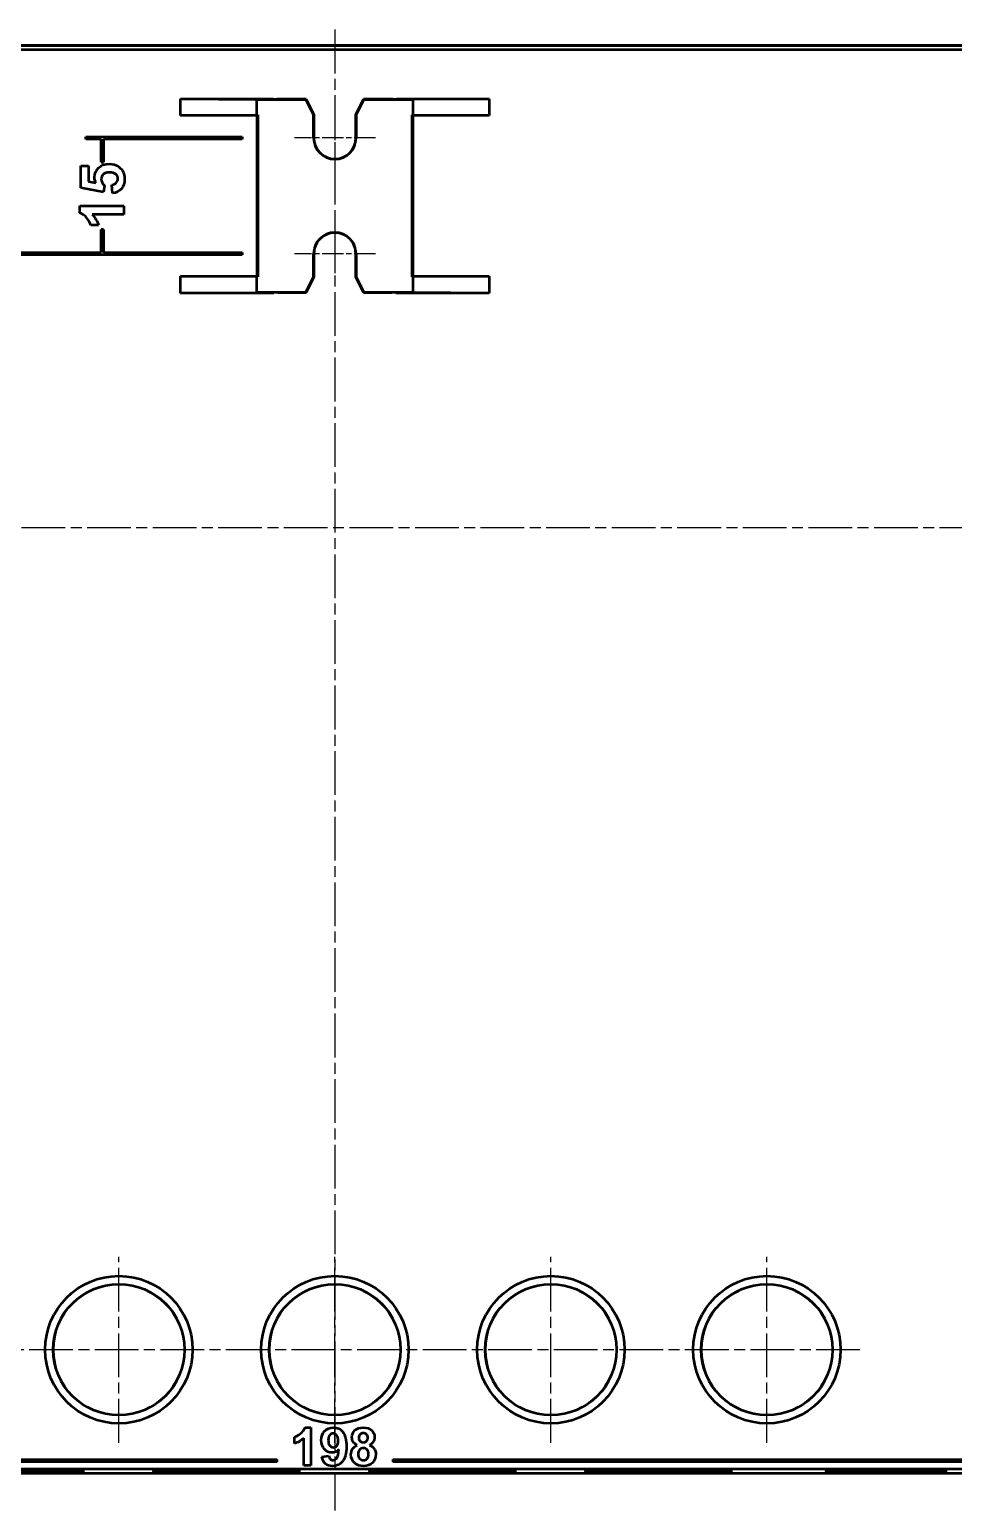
# Model space of a CAD drawing. Header units: millimetres. Extents: x 1 to 1188, y 1 to 840.
# Drawn here: x 963.9 to 1083.6, y 299.9 to 491.8 of the extents above; entities that cross this region are included whole.
import ezdxf

# ---------------------------------------------------------------- set-up
doc = ezdxf.new("R2010")
doc.units = ezdxf.units.MM
doc.linetypes.add('CHAIN', pattern=[0.3543, 0.2362, -0.0295, 0.0591, -0.0295])
doc.linetypes.add('DASH_DOT', pattern=[0.37, 0.24, -0.06, 0.01, -0.06])
for name, color, linetype, lineweight in [('Mittellinie (ISO)', 1, 'DASH_DOT', 25), ('Mittelpunktmarkierung (ISO)', 1, 'DASH_DOT', 25), ('Sichtbar (ISO)', 7, 'Continuous', 50), ('Sichtbar schmal (ISO)', 1, 'Continuous', 25)]:
    doc.layers.add(name, color=color, linetype=linetype, lineweight=lineweight)

msp = doc.modelspace()

# ---------------------------------------------------------------- linework, layer by layer
at = {"layer": 'Mittellinie (ISO)', "linetype": 'CHAIN', "ltscale": 23.990969}
for p, q in [((1003.4657795, 491.7882121), (1003.4657795, 299.9246243)), ((1130.0196302, 427.2475709), (881.7241443, 427.2475709)), ((1071.5157795, 320.7475709), (935.4157795, 320.7475709))]:
    msp.add_line(p, q, dxfattribs=at)
at = {"layer": 'Mittelpunktmarkierung (ISO)', "linetype": 'CHAIN', "ltscale": 8.611757}
for p, q in [((1003.4657795, 480.2475709), (1003.4657795, 472.4975709)), ((1003.4657795, 467.9975709), (1003.4657795, 460.2475709))]:
    msp.add_line(p, q, dxfattribs=at)
at = {"layer": 'Mittelpunktmarkierung (ISO)', "linetype": 'CHAIN', "ltscale": 11.667578}
for p, q in [((1008.7157795, 477.7475709), (998.2157795, 477.7475709)), ((1008.7157795, 462.7475709), (998.2157795, 462.7475709))]:
    msp.add_line(p, q, dxfattribs=at)
at = {"layer": 'Mittelpunktmarkierung (ISO)', "linetype": 'CHAIN', "ltscale": 23.990969}
for p, q in [((975.4657795, 308.6975709), (975.4657795, 332.7975709)), ((1003.4657795, 308.6975709), (1003.4657795, 332.7975709)), ((1031.4657795, 308.6975709), (1031.4657795, 332.7975709)), ((1059.4657795, 308.6975709), (1059.4657795, 332.7975709))]:
    msp.add_line(p, q, dxfattribs=at)
at = {"layer": 'Sichtbar (ISO)'}
for p, q in [((898.9630385, 489.7475709), (1107.9685204, 489.7475709)), ((1107.9557795, 489.7475709), (898.9757795, 489.7475709)), ((899.5133496, 489.2100008), (1107.4182093, 489.2100008)), ((983.4657795, 480.6611749), (983.4657795, 482.8339669)), ((983.4657795, 482.8339669), (995.4657795, 482.8339669)), ((983.4657795, 482.8339669), (993.3657795, 482.7475709)), ((993.3657795, 482.7475709), (999.7157795, 482.7475709)), ((993.3657795, 480.7475709), (993.3657795, 482.7475709)), ((995.4657795, 482.8339669), (995.4660085, 482.7814736)), ((995.4657795, 482.7816056), (995.4657795, 482.8339669)), ((999.7341174, 482.7772423), (995.9657938, 482.7772423)), ((999.7157795, 482.7475709), (999.7341174, 482.7772423)), ((1000.7157795, 480.7475709), (999.7157795, 482.7475709)), ((999.7341174, 482.7772423), (1000.7455278, 480.7545935)), ((1006.1860311, 480.7545935), (1007.1974416, 482.7772423)), ((1007.2157795, 482.7475709), (1006.2157795, 480.7475709)), ((1007.1974416, 482.7772423), (1007.2157795, 482.7475709)), ((1010.9657652, 482.7772423), (1007.1974416, 482.7772423)), ((1007.2157795, 482.7475709), (1013.5657795, 482.7475709)), ((1011.4655504, 482.7814736), (1011.4657795, 482.8339669)), ((1011.4657795, 482.8339669), (1023.4657795, 482.8339669)), ((1011.4657795, 482.8339669), (1011.4657795, 482.7816056)), ((1023.4657795, 482.8339669), (1013.5657795, 482.7475709)), ((1013.5657795, 482.7475709), (1013.5657795, 480.7475709)), ((1023.4657795, 482.8339669), (1023.4657795, 480.6611749)), ((983.4657795, 480.6611749), (993.3657795, 480.7475709)), ((993.3793835, 480.6611749), (983.4657795, 480.6611749)), ((993.3657795, 480.7475709), (993.4657795, 480.7475709)), ((993.3793835, 480.6611749), (993.4657795, 480.7475709)), ((993.3793835, 459.8339669), (993.3793835, 480.6611749)), ((993.4657795, 480.7475709), (993.4657795, 459.7475709)), ((1000.7157795, 480.7475709), (1000.7455278, 480.7545935)), ((1000.7157795, 477.7475709), (1000.7157795, 480.7475709)), ((1000.7455278, 480.7545935), (1000.7456424, 477.7475709)), ((1006.1859166, 477.7475709), (1006.1860311, 480.7545935)), ((1006.2157795, 480.7475709), (1006.1860311, 480.7545935)), ((1006.2157795, 480.7475709), (1006.2157795, 477.7475709)), ((1013.4657795, 459.7475709), (1013.4657795, 480.7475709)), ((1013.4657795, 480.7475709), (1013.5657795, 480.7475709)), ((1013.5521755, 480.6611749), (1013.4657795, 480.7475709)), ((1023.4657795, 480.6611749), (1013.5521755, 480.6611749)), ((1013.5521755, 480.6611749), (1013.5521755, 459.8339669)), ((1013.5657795, 480.7475709), (1023.4657795, 480.6611749)), ((971.1657795, 477.8975709), (991.4657795, 477.8975709)), ((971.1657795, 477.5975709), (971.1657795, 477.8975709)), ((991.4657795, 477.8975709), (991.4657795, 477.5975709)), ((973.1657795, 477.5975709), (971.1657795, 477.5975709)), ((973.1657795, 474.5975709), (973.1657795, 477.5975709)), ((973.4657795, 477.5975709), (973.4657795, 474.5975709)), ((991.4657795, 477.5975709), (973.4657795, 477.5975709)), ((970.516517, 471.2670462), (970.516517, 474.1457341)), ((970.516517, 474.1457341), (971.5354873, 474.1457341)), ((971.5354873, 474.1457341), (971.5354873, 472.0922959)), ((973.1657795, 474.5975709), (973.4657795, 474.5975709)), ((971.5354873, 472.0922959), (972.5002158, 471.9218218)), ((973.4726932, 470.7091309), (970.516517, 471.2670462)), ((973.6005487, 471.5924968), (973.4726932, 470.7091309)), ((974.6582631, 470.5774009), (974.5459052, 471.6622362)), ((970.4157823, 468.0512845), (970.4157823, 468.9346503)), ((970.4157823, 468.9346503), (976.1189164, 468.9346503)), ((976.1189164, 468.9346503), (976.1189164, 467.8459406)), ((972.841164, 466.4395292), (971.853189, 466.4395292)), ((976.1189164, 467.8459406), (972.0159143, 467.8459406)), ((973.4657795, 465.8975709), (973.1657795, 465.8975709)), ((973.1657795, 462.8975709), (973.1657795, 465.8975709)), ((973.4657795, 465.8975709), (973.4657795, 462.8975709)), ((916.9657795, 462.8975709), (973.1657795, 462.8975709)), ((991.4657795, 462.5975709), (919.2657795, 462.5975709)), ((973.4657795, 462.8975709), (991.4657795, 462.8975709)), ((991.4657795, 462.8975709), (991.4657795, 462.5975709)), ((1000.7157795, 459.7475709), (1000.7157795, 462.7475709)), ((1000.7462135, 462.7475709), (1000.746328, 459.7403594)), ((1006.1852309, 459.7403594), (1006.1853454, 462.7475709)), ((1006.2157795, 462.7475709), (1006.2157795, 459.7475709)), ((983.4657795, 457.6611749), (983.4657795, 459.8339669)), ((983.4657795, 459.8339669), (993.3793835, 459.8339669)), ((993.3657795, 459.7475709), (983.4657795, 459.8339669)), ((993.3657795, 457.7475709), (993.3657795, 459.7475709)), ((993.4657795, 459.7475709), (993.3657795, 459.7475709)), ((993.3793835, 459.8339669), (993.4657795, 459.7475709)), ((999.7157795, 457.7475709), (1000.7157795, 459.7475709)), ((1000.746328, 459.7403594), (999.7347071, 457.7169453)), ((1000.7157795, 459.7475709), (1000.746328, 459.7403594)), ((1006.2157795, 459.7475709), (1006.1852309, 459.7403594)), ((1007.1968518, 457.7169453), (1006.1852309, 459.7403594)), ((1006.2157795, 459.7475709), (1007.2157795, 457.7475709)), ((1013.5521755, 459.8339669), (1013.4657795, 459.7475709)), ((1013.5657795, 459.7475709), (1013.4657795, 459.7475709)), ((1013.5521755, 459.8339669), (1023.4657795, 459.8339669)), ((1023.4657795, 459.8339669), (1013.5657795, 459.7475709)), ((1013.5657795, 459.7475709), (1013.5657795, 457.7475709)), ((1023.4657795, 459.8339669), (1023.4657795, 457.6611749)), ((983.4657795, 457.6611749), (993.3657795, 457.7475709)), ((995.575613, 457.6611749), (983.4657795, 457.6611749)), ((999.7157795, 457.7475709), (993.3657795, 457.7475709)), ((995.575613, 457.6611749), (995.5751644, 457.7125816)), ((995.5753882, 457.7127124), (995.575613, 457.6611749)), ((996.0751406, 457.7169453), (999.7347071, 457.7169453)), ((999.7347071, 457.7169453), (999.7157795, 457.7475709)), ((1007.2157795, 457.7475709), (1007.1968518, 457.7169453)), ((1007.1968518, 457.7169453), (1010.8564183, 457.7169453)), ((1013.5657795, 457.7475709), (1007.2157795, 457.7475709)), ((1011.3559459, 457.6611749), (1011.3561708, 457.7127124)), ((1011.3563945, 457.7125816), (1011.3559459, 457.6611749)), ((1023.4657795, 457.6611749), (1011.3559459, 457.6611749)), ((1023.4657795, 457.6611749), (1013.5657795, 457.7475709)), ((998.2157795, 308.5747693), (998.2157795, 309.4259042)), ((999.427395, 305.7510043), (999.427395, 309.2857173)), ((999.6042975, 310.6642219), (1000.3653122, 310.6642219)), ((1000.3653122, 310.6642219), (1000.3653122, 305.7510043)), ((1001.7872081, 306.882513), (1002.6950852, 306.9826465)), ((1107.4251908, 305.2642219), (899.5063682, 305.2642219)), ((904.6157795, 306.5142219), (995.9657795, 306.5142219)), ((995.9657795, 306.2142219), (904.6157795, 306.2142219)), ((995.9657795, 306.2142219), (995.9657795, 306.5142219)), ((1000.3653122, 305.7510043), (999.427395, 305.7510043)), ((1010.9657795, 306.5142219), (1010.9657795, 306.2142219)), ((1010.9657795, 306.5142219), (1102.3157795, 306.5142219)), ((1102.3157795, 306.2142219), (1010.9657795, 306.2142219)), ((899.2480553, 304.7475709), (1107.6835037, 304.7475709)), ((969.9597375, 305.0598686), (969.9543779, 304.9986065)), ((980.9770211, 304.9988542), (980.9716834, 305.0598649)), ((997.9597375, 305.0598686), (997.9543779, 304.9986065)), ((1008.9770211, 304.9988542), (1008.9716834, 305.0598649)), ((1025.9597375, 305.0598686), (1025.9543779, 304.9986065)), ((1036.9770211, 304.9988542), (1036.9716834, 305.0598649)), ((1053.9597375, 305.0598686), (1053.9543779, 304.9986065)), ((1068.1786007, 304.9991656), (1068.1738154, 305.0538745)), ((1081.7521898, 305.0540081), (1081.7473389, 304.9985022))]:
    msp.add_line(p, q, dxfattribs=at)
for centre, radius in [((975.4657795, 320.7475709), 9.55), ((1003.4657795, 320.7475709), 9.55), ((1031.4657795, 320.7475709), 9.55), ((1059.4657795, 320.7475709), 9.55), ((975.4657795, 320.7475709), 8.4900272), ((1003.4657795, 320.7475709), 8.4900272), ((1031.4657795, 320.7475709), 8.4900272), ((1059.4657795, 320.7475709), 8.4900272)]:
    msp.add_circle(centre, radius, dxfattribs=at)
for centre, radius, start, end in [((1003.4657795, 477.7475709), 2.75, 180, 0), ((1003.4657795, 477.7476745), 2.7201371, 180.002181731, 359.997818269), ((1003.4657795, 462.7475709), 2.75, 0, 180), ((1003.4657795, 462.7476745), 2.719566, 359.997818269, 180.002181731)]:
    msp.add_arc(centre, radius, start, end, dxfattribs=at)
for centre, major_axis, ratio, start_param, end_param in [((995.9657842, 482.7816056), (0.5000048, -0.0000001), 0.0087265355, 3.141592655, 4.7124080203), ((1010.9657747, 482.7816056), (0.5000048, 0.0000001), 0.0087265355, 4.7123699398, 6.2831853037), ((996.0751692, 457.7125817), (-0.5000048, 0.0000002), 0.0087272001, 4.712446103, 6.2832614683), ((1010.8563898, 457.7125817), (-0.5000048, -0.0000002), 0.0087272001, 3.1415164925, 4.7123318577)]:
    msp.add_ellipse(centre, major_axis=major_axis, ratio=ratio, start_param=start_param, end_param=end_param, dxfattribs=at)
for centre, major_axis in [((961.4657795, 304.9989146), (9.55, 0)), ((989.4657795, 304.9989146), (9.55, 0)), ((1017.4657795, 304.9989146), (9.55, 0)), ((1045.4657795, 304.9989146), (9.55, 0)), ((1074.9657795, 304.9989146), (7.85, 0))]:
    msp.add_ellipse(centre, major_axis=major_axis, ratio=0.0139635414, dxfattribs=at)
for points in [[(972.8450385, 473.8938974), (973.1963185, 474.2296797), (973.6522076, 474.3975709), (974.2127058, 474.3975709)], [(974.2127058, 474.3975709), (974.6802182, 474.3975709), (975.0973632, 474.2619665), (975.4641408, 473.9907577)], [(975.4641408, 473.9907577), (975.9652314, 473.621397), (976.2157766, 473.1086832), (976.2157767, 472.4526162)], [(972.3181185, 472.6657088), (972.3181185, 473.1487188), (972.4937585, 473.558115), (972.8450385, 473.8938974)], [(972.5002158, 471.9218218), (972.3788176, 472.1646182), (972.3181185, 472.4125806), (972.3181185, 472.6657088)], [(973.4475095, 473.043464), (973.2731609, 472.887196), (973.1859867, 472.6837894), (973.1859867, 472.4332441)], [(973.1859867, 472.4332441), (973.1859867, 472.1207082), (973.3241741, 471.8404591), (973.6005487, 471.5924968)], [(974.2320779, 473.2778659), (973.8833808, 473.2778658), (973.621858, 473.1997319), (973.4475095, 473.043464)], [(975.0670136, 473.0415268), (974.8823333, 473.1990862), (974.6040214, 473.2778658), (974.2320779, 473.2778659)], [(975.344034, 472.4642394), (975.3440341, 472.6915382), (975.2516939, 472.8839674), (975.0670136, 473.0415268)], [(975.1290042, 471.9373194), (975.2723575, 472.0897129), (975.3440341, 472.2653529), (975.344034, 472.4642394)], [(976.2157767, 472.4526162), (976.2157766, 471.9282791), (976.0750064, 471.5008024), (975.7934658, 471.1701859)], [(974.5459052, 471.6622362), (974.7912847, 471.6932315), (974.9856509, 471.7849259), (975.1290042, 471.9373194)], [(975.7934658, 471.1701859), (975.5119252, 470.8395694), (975.1335243, 470.6419744), (974.6582631, 470.5774009)], [(971.3243318, 467.3655136), (971.0647463, 467.698713), (970.7618964, 467.9273033), (970.4157823, 468.0512845)], [(971.853189, 466.4395292), (971.7602032, 466.7236527), (971.5839174, 467.0323142), (971.3243318, 467.3655136)], [(972.0159143, 467.8459406), (972.3878579, 467.4481677), (972.6629411, 466.9793639), (972.841164, 466.4395292)], [(998.2157795, 309.4259042), (998.4605503, 309.506011), (998.7264604, 309.6578801), (999.0135098, 309.8815117)], [(999.427395, 309.2857173), (999.0847158, 308.96529), (998.680844, 308.7283074), (998.2157795, 308.5747693)], [(999.0135098, 309.8815117), (999.3005592, 310.1051432), (999.4974884, 310.3660466), (999.6042975, 310.6642219)], [(1001.6937501, 309.0086812), (1001.6937501, 309.5048984), (1001.8411689, 309.9048761), (1002.1360064, 310.2086145)], [(1002.112642, 307.8488014), (1001.8333807, 308.1458641), (1001.6937501, 308.5324907), (1001.6937501, 309.0086812)], [(1002.1360064, 310.2086145), (1002.430844, 310.5123528), (1002.8063447, 310.6642219), (1003.2625085, 310.6642219)], [(1002.7868743, 309.6812446), (1002.672277, 309.5443955), (1002.6149784, 309.3202077), (1002.6149784, 309.0086812)], [(1002.6149784, 309.0086812), (1002.6149784, 308.6927043), (1002.6772837, 308.4607284), (1002.8018943, 308.3127533)], [(1003.2191173, 309.8865183), (1003.0455525, 309.8865183), (1002.9014715, 309.8180938), (1002.7868743, 309.6812446)], [(1003.701427, 309.6361846), (1003.5623527, 309.8030737), (1003.4015827, 309.8865183), (1003.2191173, 309.8865183)], [(1003.2625085, 310.6642219), (1003.7587256, 310.6642219), (1004.1659352, 310.4722994), (1004.4841373, 310.0884542)], [(1003.9100385, 308.9319122), (1003.9100385, 309.2345379), (1003.8405013, 309.4692954), (1003.701427, 309.6361846)], [(1003.7247915, 308.3044088), (1003.8482895, 308.4468209), (1003.9100385, 308.6559887), (1003.9100385, 308.9319122)], [(1004.4841373, 310.0884542), (1004.8023393, 309.7046091), (1004.9614404, 309.0732117), (1004.9614404, 308.194262)], [(1005.6790639, 309.4025397), (1005.6790639, 309.7674707), (1005.8064559, 310.0689838), (1006.0612401, 310.3070791)], [(1005.8442842, 308.8134209), (1005.7341373, 308.9925486), (1005.6790639, 309.1889215), (1005.6790639, 309.4025397)], [(1006.0612401, 310.3070791), (1006.3160242, 310.5451743), (1006.6781738, 310.6642219), (1007.1476887, 310.6642219)], [(1006.7271279, 309.7596825), (1006.6203189, 309.6528735), (1006.5669143, 309.5115739), (1006.5669143, 309.335784)], [(1006.5669143, 309.335784), (1006.5669143, 309.1488681), (1006.6197626, 309.0031182), (1006.7254591, 308.8985344)], [(1007.157702, 309.9198962), (1006.9774617, 309.9198962), (1006.833937, 309.8664916), (1006.7271279, 309.7596825)], [(1007.1476887, 310.6642219), (1007.6127532, 310.6642219), (1007.9737902, 310.5451743), (1008.2307995, 310.3070791)], [(1007.5765939, 309.7613514), (1007.4708974, 309.8670479), (1007.3312668, 309.9198962), (1007.157702, 309.9198962)], [(1007.574925, 308.9002032), (1007.6817341, 309.0058997), (1007.7351386, 309.1522059), (1007.7351386, 309.3391218)], [(1007.7351386, 309.3391218), (1007.7351386, 309.5149117), (1007.6822903, 309.6556549), (1007.5765939, 309.7613514)], [(1008.2307995, 310.3070791), (1008.4878089, 310.0689838), (1008.6163135, 309.7674707), (1008.6163135, 309.4025397)], [(1008.6163135, 309.4025397), (1008.6163135, 309.1755704), (1008.557346, 308.9736344), (1008.439411, 308.7967319)], [(1003.1089704, 307.4032072), (1002.7240126, 307.4032072), (1002.3919032, 307.5517386), (1002.112642, 307.8488014)], [(1002.6950852, 306.9826465), (1002.7173371, 306.7979558), (1002.775192, 306.6611066), (1002.86865, 306.5720991)], [(1002.8018943, 308.3127533), (1002.9265049, 308.1647782), (1003.0822681, 308.0907907), (1003.269184, 308.0907907)], [(1003.9934831, 307.8137546), (1003.757613, 307.5400564), (1003.4627755, 307.4032072), (1003.1089704, 307.4032072)], [(1003.269184, 308.0907907), (1003.4494243, 308.0907907), (1003.6012935, 308.1619967), (1003.7247915, 308.3044088)], [(1003.733136, 306.7056105), (1003.8688725, 306.8836256), (1003.9556548, 307.253007), (1003.9934831, 307.8137546)], [(1004.9614404, 308.194262), (1004.9614404, 307.299736), (1004.7956638, 306.6544311), (1004.4641106, 306.2583474)], [(1005.5555659, 307.1495357), (1005.5555659, 307.4143332), (1005.6212089, 307.6574351), (1005.7524951, 307.8788414)], [(1006.0795979, 306.0146892), (1005.7302432, 306.2906126), (1005.5555659, 306.6688948), (1005.5555659, 307.1495357)], [(1005.7524951, 307.8788414), (1005.8837812, 308.1002477), (1006.0907238, 308.271031), (1006.3733229, 308.3911912)], [(1006.3733229, 308.3911912), (1006.1307772, 308.4935499), (1005.954431, 308.6342931), (1005.8442842, 308.8134209)], [(1006.64869, 307.7536745), (1006.536318, 307.5956861), (1006.4801319, 307.4243465), (1006.4801319, 307.2396558)], [(1006.4801319, 307.2396558), (1006.4801319, 306.9815339), (1006.5463313, 306.7801543), (1006.6787301, 306.635517)], [(1007.1610398, 307.9906572), (1006.9318453, 307.9906572), (1006.761062, 307.9116629), (1006.64869, 307.7536745)], [(1006.7254591, 308.8985344), (1006.8311555, 308.7939504), (1006.9718987, 308.7416585), (1007.1476887, 308.7416585)], [(1007.1476887, 308.7416585), (1007.3257038, 308.7416585), (1007.4681159, 308.7945067), (1007.574925, 308.9002032)], [(1007.651694, 307.7820457), (1007.522633, 307.92112), (1007.3590816, 307.9906572), (1007.1610398, 307.9906572)], [(1007.8452855, 307.2296425), (1007.8452855, 307.4588369), (1007.780755, 307.6429714), (1007.651694, 307.7820457)], [(1007.6550318, 306.6271725), (1007.7818676, 306.7662468), (1007.8452855, 306.9670702), (1007.8452855, 307.2296425)], [(1008.439411, 308.7967319), (1008.3214759, 308.6198294), (1008.1556994, 308.4846491), (1007.9420812, 308.3911912)], [(1007.9420812, 308.3911912), (1008.2135543, 308.2821569), (1008.4199405, 308.1230559), (1008.5612401, 307.9138882)], [(1008.7731894, 307.1895891), (1008.7731894, 306.7378757), (1008.6291083, 306.3707195), (1008.3409464, 306.0881205)], [(1008.5612401, 307.9138882), (1008.7025396, 307.7047204), (1008.7731894, 307.4632874), (1008.7731894, 307.1895891)], [(1002.2411466, 305.9696291), (1002.0052766, 306.1732339), (1001.8539637, 306.4775285), (1001.7872081, 306.882513)], [(1003.1690505, 305.6642219), (1002.786318, 305.6642219), (1002.4770167, 305.7660243), (1002.2411466, 305.9696291)], [(1002.86865, 306.5720991), (1002.9621079, 306.4830915), (1003.0856059, 306.4385877), (1003.239144, 306.4385878)], [(1004.4641106, 306.2583474), (1004.1325574, 305.8622638), (1003.7008707, 305.6642219), (1003.1690505, 305.6642219)], [(1003.239144, 306.4385878), (1003.4327354, 306.4385877), (1003.5973994, 306.5275953), (1003.733136, 306.7056105)], [(1007.1910799, 305.6642219), (1006.746042, 305.6642219), (1006.375548, 305.7810444), (1006.0795979, 306.0146892)], [(1006.6787301, 306.635517), (1006.8111288, 306.4908797), (1006.9763491, 306.418561), (1007.174391, 306.4185611)], [(1007.174391, 306.4185611), (1007.3679824, 306.418561), (1007.528196, 306.4880982), (1007.6550318, 306.6271725)], [(1008.3409464, 306.0881205), (1008.0527843, 305.8055214), (1007.6694955, 305.6642219), (1007.1910799, 305.6642219)]]:
    msp.add_open_spline(points, degree=3, dxfattribs=at)
for points, knots in [([(961.4657795, 304.8803772), (961.3264426, 304.8803772), (961.1853369, 304.8804275), (961.0428538, 304.8805309), (959.8187139, 304.8814188), (958.7215262, 304.8859498), (957.7840608, 304.8922366), (957.0809695, 304.8969516), (956.1922076, 304.9047185), (955.4081238, 304.9158722), (955.3506163, 304.9166903), (955.2936934, 304.9175249), (955.2374423, 304.9183753), (954.4049831, 304.9309605), (953.8475532, 304.9449261), (953.492257, 304.9585879), (953.1132298, 304.9731622), (952.9632452, 304.9874827), (952.9779908, 305.0007503), (952.978409, 305.0011266), (952.9789609, 305.0015021), (952.9796443, 305.0018766), (953.0109023, 305.0190098), (953.3099457, 305.0344464), (953.7386137, 305.0476981), (954.2092975, 305.0622486), (954.839177, 305.0742144), (955.532749, 305.0836858), (955.548459, 305.0839003), (955.5642078, 305.0841136), (955.5799946, 305.0843257), (956.4474379, 305.0959806), (957.4144108, 305.1039139), (958.3647635, 305.1091268), (959.4337198, 305.1149903), (960.4879917, 305.1174252), (961.4623751, 305.1174437), (961.5225778, 305.1174448), (961.5827602, 305.1174366), (961.6429116, 305.1174191), (962.2782098, 305.117234), (962.9077213, 305.1160071), (963.5191975, 305.1138434), (964.2483947, 305.1112631), (964.8903592, 305.1075949), (965.4541377, 305.1034183), (966.0709856, 305.0988487), (966.8991449, 305.0912434), (967.6449954, 305.080185), (967.7441816, 305.0787144), (967.8418225, 305.0771877), (967.9373719, 305.075609), (968.7282368, 305.0625425), (969.2424882, 305.048279), (969.5557825, 305.0344394), (969.7823537, 305.0244308), (969.9869383, 305.0103992), (969.9498239, 304.9949396), (969.9463065, 304.9934745), (969.9407171, 304.9919987), (969.9330012, 304.9905154), (969.8441404, 304.9734321), (969.4957963, 304.9582037), (969.02509, 304.9452428), (968.6094575, 304.9337983), (968.0008171, 304.9217851), (967.2096669, 304.9116331), (967.1721926, 304.9111523), (967.134341, 304.9106756), (967.0961236, 304.9102034), (966.1806723, 304.8988909), (965.1732335, 304.8914169), (964.1914055, 304.8867492), (963.5060078, 304.8834907), (962.5382739, 304.8803772), (961.4657795, 304.8803772)], [-1.5684246883, -1.5684246883, -1.5684246883, -1.5684246883, -1.5487762593, -1.5487762593, -1.5487762593, -1.3799673181, -1.3799673181, -1.3799673181, -1.2533620122, -1.2533620122, -1.2533620122, -1.2440763336, -1.2440763336, -1.2440763336, -1.1066577643, -1.1066577643, -1.1066577643, -0.9600607394, -0.9600607394, -0.9600607394, -0.9559031792, -0.9559031792, -0.9559031792, -0.7657347915, -0.7657347915, -0.7657347915, -0.5569270937, -0.5569270937, -0.5569270937, -0.552197431, -0.552197431, -0.552197431, -0.2923152964, -0.2923152964, -0.2923152964, 0, 0, 0, 0.0180608031, 0.0180608031, 0.0180608031, 0.2088128028, 0.2088128028, 0.2088128028, 0.4362882654, 0.4362882654, 0.4362882654, 0.6851763501, 0.6851763501, 0.6851763501, 0.7182744727, 0.7182744727, 0.7182744727, 0.9922282494, 0.9922282494, 0.9922282494, 1.1903487634, 1.1903487634, 1.1903487634, 1.2091251957, 1.2091251957, 1.2091251957, 1.4253676885, 1.4253676885, 1.4253676885, 1.6163092202, 1.6163092202, 1.6163092202, 1.6253535231, 1.6253535231, 1.6253535231, 1.8419989842, 1.8419989842, 1.8419989842, 1.9932355681, 1.9932355681, 1.9932355681, 1.9932355681]), ([(989.4657795, 304.8803772), (989.3264426, 304.8803772), (989.1853369, 304.8804275), (989.0428538, 304.8805309), (987.8187139, 304.8814188), (986.7215262, 304.8859498), (985.7840608, 304.8922366), (985.0809695, 304.8969516), (984.1922076, 304.9047185), (983.4081238, 304.9158722), (983.3506163, 304.9166903), (983.2936934, 304.9175249), (983.2374423, 304.9183753), (982.4049831, 304.9309605), (981.8475532, 304.9449261), (981.492257, 304.9585879), (981.1132298, 304.9731622), (980.9632452, 304.9874827), (980.9779908, 305.0007503), (980.978409, 305.0011266), (980.9789609, 305.0015021), (980.9796443, 305.0018766), (981.0109023, 305.0190098), (981.3099457, 305.0344464), (981.7386137, 305.0476981), (982.2092975, 305.0622486), (982.839177, 305.0742144), (983.532749, 305.0836858), (983.548459, 305.0839003), (983.5642078, 305.0841136), (983.5799946, 305.0843257), (984.4474379, 305.0959806), (985.4144108, 305.1039139), (986.3647635, 305.1091268), (987.4337198, 305.1149903), (988.4879917, 305.1174252), (989.4623751, 305.1174437), (989.5225778, 305.1174448), (989.5827602, 305.1174366), (989.6429116, 305.1174191), (990.2782098, 305.117234), (990.9077213, 305.1160071), (991.5191975, 305.1138434), (992.2483947, 305.1112631), (992.8903592, 305.1075949), (993.4541377, 305.1034183), (994.0709856, 305.0988487), (994.8991449, 305.0912434), (995.6449954, 305.080185), (995.7441816, 305.0787144), (995.8418225, 305.0771877), (995.9373719, 305.075609), (996.7282368, 305.0625425), (997.2424882, 305.048279), (997.5557825, 305.0344394), (997.7823537, 305.0244308), (997.9869383, 305.0103992), (997.9498239, 304.9949396), (997.9463065, 304.9934745), (997.9407171, 304.9919987), (997.9330012, 304.9905154), (997.8441404, 304.9734321), (997.4957963, 304.9582037), (997.02509, 304.9452428), (996.6094575, 304.9337983), (996.0008171, 304.9217851), (995.2096669, 304.9116331), (995.1721926, 304.9111523), (995.134341, 304.9106756), (995.0961236, 304.9102034), (994.1806723, 304.8988909), (993.1732335, 304.8914169), (992.1914055, 304.8867492), (991.5060078, 304.8834907), (990.5382739, 304.8803772), (989.4657795, 304.8803772)], [-1.5684246883, -1.5684246883, -1.5684246883, -1.5684246883, -1.5487762593, -1.5487762593, -1.5487762593, -1.3799673181, -1.3799673181, -1.3799673181, -1.2533620122, -1.2533620122, -1.2533620122, -1.2440763336, -1.2440763336, -1.2440763336, -1.1066577643, -1.1066577643, -1.1066577643, -0.9600607394, -0.9600607394, -0.9600607394, -0.9559031792, -0.9559031792, -0.9559031792, -0.7657347915, -0.7657347915, -0.7657347915, -0.5569270937, -0.5569270937, -0.5569270937, -0.552197431, -0.552197431, -0.552197431, -0.2923152964, -0.2923152964, -0.2923152964, 0, 0, 0, 0.0180608031, 0.0180608031, 0.0180608031, 0.2088128028, 0.2088128028, 0.2088128028, 0.4362882654, 0.4362882654, 0.4362882654, 0.6851763501, 0.6851763501, 0.6851763501, 0.7182744727, 0.7182744727, 0.7182744727, 0.9922282494, 0.9922282494, 0.9922282494, 1.1903487634, 1.1903487634, 1.1903487634, 1.2091251957, 1.2091251957, 1.2091251957, 1.4253676885, 1.4253676885, 1.4253676885, 1.6163092202, 1.6163092202, 1.6163092202, 1.6253535231, 1.6253535231, 1.6253535231, 1.8419989842, 1.8419989842, 1.8419989842, 1.9932355681, 1.9932355681, 1.9932355681, 1.9932355681]), ([(1017.4657795, 304.8803772), (1017.3264426, 304.8803772), (1017.1853369, 304.8804275), (1017.0428538, 304.8805309), (1015.8187139, 304.8814188), (1014.7215262, 304.8859498), (1013.7840608, 304.8922366), (1013.0809695, 304.8969516), (1012.1922076, 304.9047185), (1011.4081238, 304.9158722), (1011.3506163, 304.9166903), (1011.2936934, 304.9175249), (1011.2374423, 304.9183753), (1010.4049831, 304.9309605), (1009.8475532, 304.9449261), (1009.492257, 304.9585879), (1009.1132298, 304.9731622), (1008.9632452, 304.9874827), (1008.9779908, 305.0007503), (1008.978409, 305.0011266), (1008.9789609, 305.0015021), (1008.9796443, 305.0018766), (1009.0109023, 305.0190098), (1009.3099457, 305.0344464), (1009.7386137, 305.0476981), (1010.2092975, 305.0622486), (1010.839177, 305.0742144), (1011.532749, 305.0836858), (1011.548459, 305.0839003), (1011.5642078, 305.0841136), (1011.5799946, 305.0843257), (1012.4474379, 305.0959806), (1013.4144108, 305.1039139), (1014.3647635, 305.1091268), (1015.4337198, 305.1149903), (1016.4879917, 305.1174252), (1017.4623751, 305.1174437), (1017.5225778, 305.1174448), (1017.5827602, 305.1174366), (1017.6429116, 305.1174191), (1018.2782098, 305.117234), (1018.9077213, 305.1160071), (1019.5191975, 305.1138434), (1020.2483947, 305.1112631), (1020.8903592, 305.1075949), (1021.4541377, 305.1034183), (1022.0709856, 305.0988487), (1022.8991449, 305.0912434), (1023.6449954, 305.080185), (1023.7441816, 305.0787144), (1023.8418225, 305.0771877), (1023.9373719, 305.075609), (1024.7282368, 305.0625425), (1025.2424882, 305.048279), (1025.5557825, 305.0344394), (1025.7823537, 305.0244308), (1025.9869383, 305.0103992), (1025.9498239, 304.9949396), (1025.9463065, 304.9934745), (1025.9407171, 304.9919987), (1025.9330012, 304.9905154), (1025.8441404, 304.9734321), (1025.4957963, 304.9582037), (1025.02509, 304.9452428), (1024.6094575, 304.9337983), (1024.0008171, 304.9217851), (1023.2096669, 304.9116331), (1023.1721926, 304.9111523), (1023.134341, 304.9106756), (1023.0961236, 304.9102034), (1022.1806723, 304.8988909), (1021.1732335, 304.8914169), (1020.1914055, 304.8867492), (1019.5060078, 304.8834907), (1018.5382739, 304.8803772), (1017.4657795, 304.8803772)], [-1.5684246883, -1.5684246883, -1.5684246883, -1.5684246883, -1.5487762593, -1.5487762593, -1.5487762593, -1.3799673181, -1.3799673181, -1.3799673181, -1.2533620122, -1.2533620122, -1.2533620122, -1.2440763336, -1.2440763336, -1.2440763336, -1.1066577643, -1.1066577643, -1.1066577643, -0.9600607394, -0.9600607394, -0.9600607394, -0.9559031792, -0.9559031792, -0.9559031792, -0.7657347915, -0.7657347915, -0.7657347915, -0.5569270937, -0.5569270937, -0.5569270937, -0.552197431, -0.552197431, -0.552197431, -0.2923152964, -0.2923152964, -0.2923152964, 0, 0, 0, 0.0180608031, 0.0180608031, 0.0180608031, 0.2088128028, 0.2088128028, 0.2088128028, 0.4362882654, 0.4362882654, 0.4362882654, 0.6851763501, 0.6851763501, 0.6851763501, 0.7182744727, 0.7182744727, 0.7182744727, 0.9922282494, 0.9922282494, 0.9922282494, 1.1903487634, 1.1903487634, 1.1903487634, 1.2091251957, 1.2091251957, 1.2091251957, 1.4253676885, 1.4253676885, 1.4253676885, 1.6163092202, 1.6163092202, 1.6163092202, 1.6253535231, 1.6253535231, 1.6253535231, 1.8419989842, 1.8419989842, 1.8419989842, 1.9932355681, 1.9932355681, 1.9932355681, 1.9932355681]), ([(1045.4657795, 304.8803772), (1045.3264426, 304.8803772), (1045.1853369, 304.8804275), (1045.0428538, 304.8805309), (1043.8187139, 304.8814188), (1042.7215262, 304.8859498), (1041.7840608, 304.8922366), (1041.0809695, 304.8969516), (1040.1922076, 304.9047185), (1039.4081238, 304.9158722), (1039.3506163, 304.9166903), (1039.2936934, 304.9175249), (1039.2374423, 304.9183753), (1038.4049831, 304.9309605), (1037.8475532, 304.9449261), (1037.492257, 304.9585879), (1037.1132298, 304.9731622), (1036.9632452, 304.9874827), (1036.9779908, 305.0007503), (1036.978409, 305.0011266), (1036.9789609, 305.0015021), (1036.9796443, 305.0018766), (1037.0109023, 305.0190098), (1037.3099457, 305.0344464), (1037.7386137, 305.0476981), (1038.2092975, 305.0622486), (1038.839177, 305.0742144), (1039.532749, 305.0836858), (1039.548459, 305.0839003), (1039.5642078, 305.0841136), (1039.5799946, 305.0843257), (1040.4474379, 305.0959806), (1041.4144108, 305.1039139), (1042.3647635, 305.1091268), (1043.4337198, 305.1149903), (1044.4879917, 305.1174252), (1045.4623751, 305.1174437), (1045.5225778, 305.1174448), (1045.5827602, 305.1174366), (1045.6429116, 305.1174191), (1046.2782098, 305.117234), (1046.9077213, 305.1160071), (1047.5191975, 305.1138434), (1048.2483947, 305.1112631), (1048.8903592, 305.1075949), (1049.4541377, 305.1034183), (1050.0709856, 305.0988487), (1050.8991449, 305.0912434), (1051.6449954, 305.080185), (1051.7441816, 305.0787144), (1051.8418225, 305.0771877), (1051.9373719, 305.075609), (1052.7282368, 305.0625425), (1053.2424882, 305.048279), (1053.5557825, 305.0344394), (1053.7823537, 305.0244308), (1053.9869383, 305.0103992), (1053.9498239, 304.9949396), (1053.9463065, 304.9934745), (1053.9407171, 304.9919987), (1053.9330012, 304.9905154), (1053.8441404, 304.9734321), (1053.4957963, 304.9582037), (1053.02509, 304.9452428), (1052.6094575, 304.9337983), (1052.0008171, 304.9217851), (1051.2096669, 304.9116331), (1051.1721926, 304.9111523), (1051.134341, 304.9106756), (1051.0961236, 304.9102034), (1050.1806723, 304.8988909), (1049.1732335, 304.8914169), (1048.1914055, 304.8867492), (1047.5060078, 304.8834907), (1046.5382739, 304.8803772), (1045.4657795, 304.8803772)], [-1.5684246883, -1.5684246883, -1.5684246883, -1.5684246883, -1.5487762593, -1.5487762593, -1.5487762593, -1.3799673181, -1.3799673181, -1.3799673181, -1.2533620122, -1.2533620122, -1.2533620122, -1.2440763336, -1.2440763336, -1.2440763336, -1.1066577643, -1.1066577643, -1.1066577643, -0.9600607394, -0.9600607394, -0.9600607394, -0.9559031792, -0.9559031792, -0.9559031792, -0.7657347915, -0.7657347915, -0.7657347915, -0.5569270937, -0.5569270937, -0.5569270937, -0.552197431, -0.552197431, -0.552197431, -0.2923152964, -0.2923152964, -0.2923152964, 0, 0, 0, 0.0180608031, 0.0180608031, 0.0180608031, 0.2088128028, 0.2088128028, 0.2088128028, 0.4362882654, 0.4362882654, 0.4362882654, 0.6851763501, 0.6851763501, 0.6851763501, 0.7182744727, 0.7182744727, 0.7182744727, 0.9922282494, 0.9922282494, 0.9922282494, 1.1903487634, 1.1903487634, 1.1903487634, 1.2091251957, 1.2091251957, 1.2091251957, 1.4253676885, 1.4253676885, 1.4253676885, 1.6163092202, 1.6163092202, 1.6163092202, 1.6253535231, 1.6253535231, 1.6253535231, 1.8419989842, 1.8419989842, 1.8419989842, 1.9932355681, 1.9932355681, 1.9932355681, 1.9932355681]), ([(1074.9657795, 304.9041152), (1074.8779671, 304.9041152), (1074.7901576, 304.9041403), (1074.7024214, 304.9041902), (1073.7990049, 304.9047036), (1072.9025988, 304.9078441), (1072.0793037, 304.9132448), (1071.3184329, 304.9182361), (1070.6196628, 304.9251601), (1070.0372119, 304.9337217), (1069.9924689, 304.9343794), (1069.948763, 304.9350417), (1069.9060912, 304.9357078), (1069.2782875, 304.9455078), (1068.881854, 304.9559555), (1068.6333528, 304.9650639), (1068.3279095, 304.9762595), (1068.1691714, 304.988286), (1068.1790283, 305.0003374), (1068.181498, 305.003357), (1068.1944787, 305.006287), (1068.216432, 305.0091179), (1068.2976875, 305.0195959), (1068.4974703, 305.0286123), (1068.7304396, 305.0361503), (1069.0759655, 305.0473301), (1069.5740705, 305.0576468), (1070.1951812, 305.066298), (1070.4393976, 305.0696996), (1070.6996157, 305.072806), (1070.9769208, 305.0756177), (1071.4025751, 305.0799335), (1071.8665662, 305.0835473), (1072.3724358, 305.0864349), (1073.1897096, 305.0911), (1074.0748097, 305.0935823), (1074.9630544, 305.0936432), (1075.4253907, 305.0936749), (1075.8885089, 305.0930521), (1076.3444882, 305.0917314), (1076.3970503, 305.0915792), (1076.4494933, 305.0914177), (1076.501807, 305.0912471), (1077.0041211, 305.089609), (1077.4932387, 305.0871313), (1077.9579942, 305.0839077), (1078.7470604, 305.0784347), (1079.4641669, 305.0708234), (1080.0535908, 305.0615805), (1080.3507264, 305.056921), (1080.6111908, 305.0519222), (1080.8334284, 305.0465893), (1081.0538253, 305.0413006), (1081.2359168, 305.0357012), (1081.3793518, 305.0298086), (1081.6656868, 305.0180454), (1081.7879032, 305.0054535), (1081.7355245, 304.9929758), (1081.7024391, 304.9850941), (1081.6023438, 304.9775466), (1081.4377962, 304.9702911), (1081.3412274, 304.9660331), (1081.2223674, 304.9618865), (1081.0814089, 304.9578402), (1080.6891353, 304.9465796), (1080.1341338, 304.9363811), (1079.4604738, 304.9280004), (1079.0752072, 304.9232074), (1078.5303747, 304.9174217), (1077.7819677, 304.9126566), (1077.5991384, 304.9114926), (1077.4046169, 304.910393), (1077.198578, 304.909393), (1076.4844504, 304.905927), (1075.7250088, 304.9041152), (1074.9657795, 304.9041152)], [-1.7303601887, -1.7303601887, -1.7303601887, -1.7303601887, -1.7153302391, -1.7153302391, -1.7153302391, -1.5605673976, -1.5605673976, -1.5605673976, -1.4175390743, -1.4175390743, -1.4175390743, -1.4065518425, -1.4065518425, -1.4065518425, -1.2449034804, -1.2449034804, -1.2449034804, -1.046214678, -1.046214678, -1.046214678, -0.9964306155, -0.9964306155, -0.9964306155, -0.8121653798, -0.8121653798, -0.8121653798, -0.538874376, -0.538874376, -0.538874376, -0.4314182364, -0.4314182364, -0.4314182364, -0.2664766262, -0.2664766262, -0.2664766262, 0, 0, 0, 0.1387025654, 0.1387025654, 0.1387025654, 0.154691209, 0.154691209, 0.154691209, 0.3082135969, 0.3082135969, 0.3082135969, 0.5688652965, 0.5688652965, 0.5688652965, 0.7002629117, 0.7002629117, 0.7002629117, 0.8305721634, 0.8305721634, 0.8305721634, 1.0907044795, 1.0907044795, 1.0907044795, 1.2550190868, 1.2550190868, 1.2550190868, 1.3514511767, 1.3514511767, 1.3514511767, 1.6198122277, 1.6198122277, 1.6198122277, 1.773288121, 1.773288121, 1.773288121, 1.8107809437, 1.8107809437, 1.8107809437, 1.9407305185, 1.9407305185, 1.9407305185, 1.9407305185])]:
    msp.add_open_spline(points, degree=3, knots=knots, dxfattribs=at)
at = {"layer": 'Sichtbar schmal (ISO)'}
for p, q in [((1000.7157795, 477.7475709), (1000.7456424, 477.7475709)), ((1006.2157795, 477.7475709), (1006.1859166, 477.7475709)), ((1000.7157795, 462.7475709), (1000.7462135, 462.7475709)), ((1006.2157795, 462.7475709), (1006.1853454, 462.7475709))]:
    msp.add_line(p, q, dxfattribs=at)
for centre in [(975.4657795, 320.7475709), (1003.4657795, 320.7475709), (1031.4657795, 320.7475709), (1059.4657795, 320.7475709)]:
    msp.add_circle(centre, 8.5887711, dxfattribs=at)

doc.saveas('drawing.dxf')
